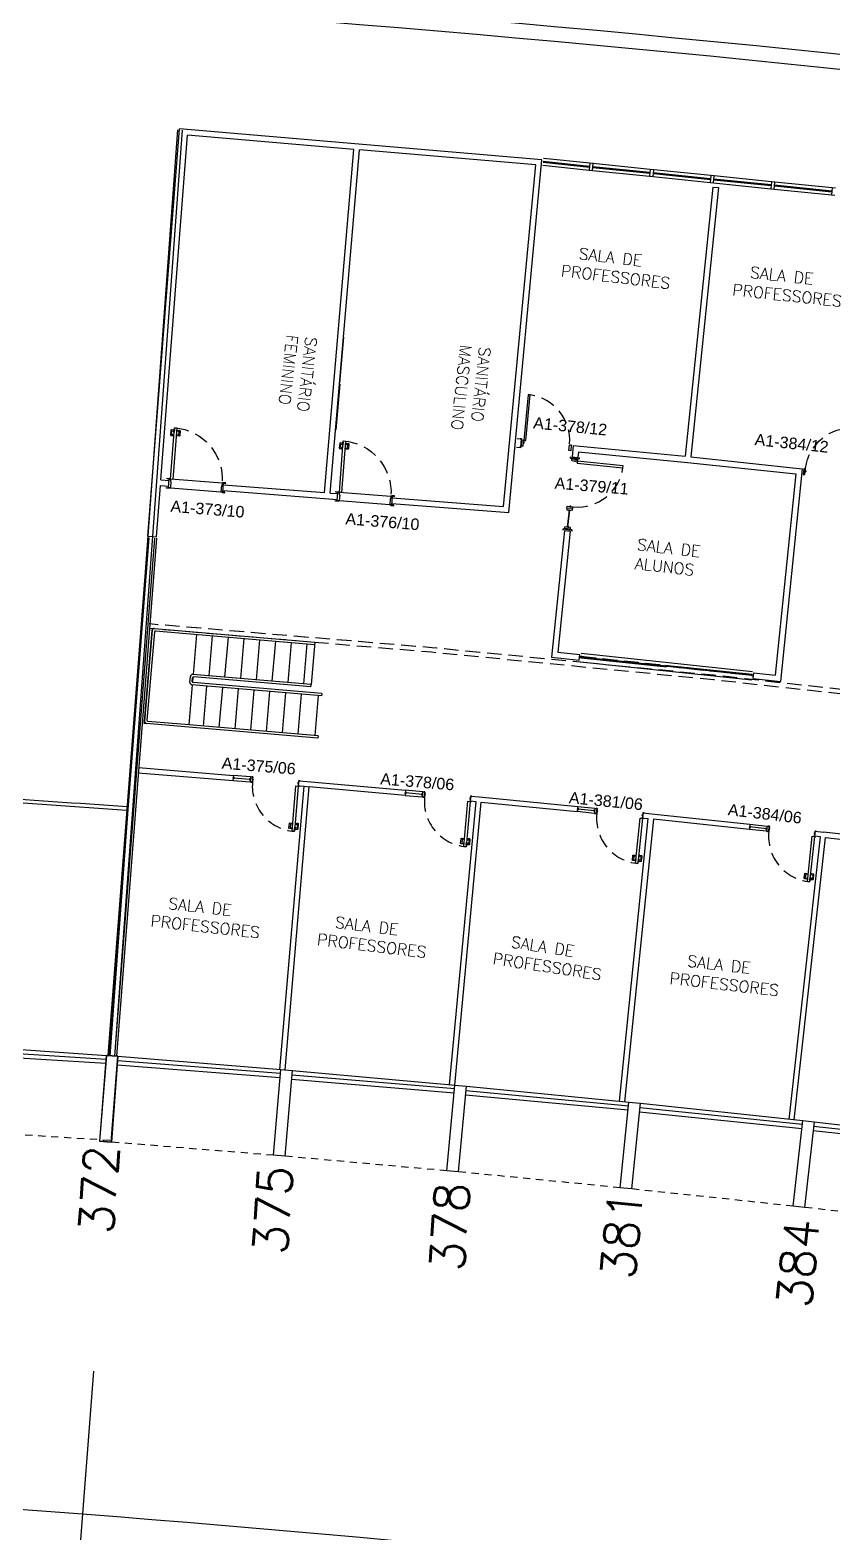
# Model space of a CAD drawing. Header units: millimetres. Extents: x 2757 to 3055, y 1102 to 1216.
# Drawn here: x 2936.99 to 2950.97, y 1124.99 to 1151.17 of the extents above; entities that cross this region are included whole.
import ezdxf

# ---------------------------------------------------------------- set-up
doc = ezdxf.new("R2010")
doc.units = ezdxf.units.MM
doc.linetypes.add('HIDDEN', pattern=[0.375, 0.25, -0.125])
doc.linetypes.add('HIDDEN2', pattern=[0.1875, 0.125, -0.0625])
for name, color, linetype in [('AR-ALV', 2, 'Continuous'), ('AR-ALV-BXA', 2, 'Continuous'), ('AR-ALV-VT1', 2, 'Continuous'), ('AR-COR-VT2', 2, 'Continuous'), ('AR-DIV', 2, 'Continuous'), ('AR-DIV-SAN', 2, 'Continuous'), ('AR-DIV-VT1', 1, 'Continuous'), ('AR-DIVISORIA', 2, 'Continuous'), ('AR-ESQ', 2, 'Continuous'), ('AR-EST-PIL', 3, 'Continuous'), ('AR-PIS', 1, 'Continuous'), ('AR-PIS-DSN', 1, 'Continuous'), ('AR-POR', 1, 'Continuous'), ('AR-PRJ', 1, 'HIDDEN'), ('AR-PRJ-EDF', 1, 'HIDDEN'), ('AR-SMB', 21, 'Continuous'), ('AREA', 2, 'Continuous'), ('BL-ESQ-02', 62, 'Continuous'), ('BL-ESQ-PRJ', 1, 'HIDDEN'), ('BL-POR-01', 2, 'Continuous'), ('BL-POR-02', 1, 'Continuous'), ('BL-POR-PRJ', 1, 'HIDDEN'), ('DT-ESQ-01', 71, 'Continuous'), ('DT-ESQ-VT1', 1, 'Continuous'), ('ESQ', 1, 'Continuous'), ('ESTR', 3, 'Continuous'), ('NOPILAR1', 2, 'Continuous'), ('PROJ', 1, 'HIDDEN2'), ('TEXTO', 2, 'Continuous'), ('USO1', 2, 'Continuous')]:
    doc.layers.add(name, color=color, linetype=linetype)
doc.styles.add('1', font='romans.shx')
doc.styles.add('NOPILAR', font='simplex.shx', dxfattribs={"height": 0.6})
doc.styles.get("Standard").update_dxf_attribs({"font": 'arial.ttf'})
doc.styles.add('UNB-100-1', font='simplex.shx', dxfattribs={"height": 0.2})
doc.dimstyles.new('1-600', dxfattribs={"dimtxt": 1.1, "dimasz": 2.5, "dimexe": 2, "dimexo": 4, "dimgap": 0.2, "dimtad": 1, "dimdec": 0, "dimzin": 4, "dimdsep": 46, "dimlunit": 6, "dimtxsty": '1', "dimblk1": 'NONE', "dimblk2": 'NONE', "dimsah": 1, "dimcen": 0, "dimclrd": 2, "dimclre": 2, "dimclrt": 2, "dimadec": 0, "dimazin": 0, "dimtfac": 1, "dimtdec": 0, "dimtmove": 2, "dimatfit": 3, "dimldrblk": 'NONE', "dimfxl": 1, "dimtolj": 1, "dimtzin": 0, "dimarcsym": 0})

# ---------------------------------------------------------------- blocks, each defined once
blk = doc.blocks.new('*D102')
at = {"layer": 'DEFPOINTS', "color": 0, "transparency": 16777216}
for p in [(2938.517, 1133.295), (2938.402, 1131.799), (2835.434, 1126.262), (2904.142, 1126.277), (2835.751, 1124.796)]:
    blk.add_point(p, dxfattribs=at)
at = {"layer": 'USO1', "color": 2, "lineweight": -2, "transparency": 16777216}
for p, q in [((2938.096, 1127.811), (2937.751, 1123.324)), ((2836.596, 1120.886), (2837.547, 1116.489))]:
    blk.add_line(p, q, dxfattribs=at)
blk.add_arc((2911.098, 776.161), 350.185, 85.60976, 102.19512, dxfattribs=at)
at = {"layer": 'USO1', "color": 2, "transparency": 16777216, "insert": (2887.214, 1126.282), "char_height": 1.1, "attachment_point": 5, "rotation": 3.9024, "style": '1'}
blk.add_mtext('\\A1;Geociências', dxfattribs=at)
blk = doc.blocks.new('_NONE')
at = {"color": 0, "linetype": 'ByBlock'}
blk.add_circle((0, 0), 0.25, dxfattribs=at)
blk = doc.blocks.new('pm01-p')
at = {"layer": 'BL-ESQ-02', "color": 2}
for p, q in [((0.01, 0.025), (0.01, 0.125)), ((0.04, 0.125), (0.01, 0.125)), ((0.04, 0.025), (0.01, 0.025)), ((0.04, 0.025), (0.04, 0.125))]:
    blk.add_line(p, q, dxfattribs=at)
for points in [[(0.041, 0.926), (0.041, 0.126), (0.076, 0.126), (0.076, 0.926)], [(0.04, 0.075), (0.04, 0.09), (0.05, 0.09), (0.05, 0.075)], [(0.842, 0.075), (0.842, 0.09), (0.832, 0.09), (0.832, 0.075)], [(0.872, 0.025), (0.842, 0.025), (0.842, 0.125), (0.872, 0.125)]]:
    blk.add_lwpolyline(points, close=True, dxfattribs=at)
at = {"layer": 'BL-ESQ-02', "color": 1}
for points in [[(0, 0.023), (0, 0), (-0.023, 0), (-0.023, 0), (0, 0), (0, 0.023)], [(0, 0.128), (0, 0.15), (-0.023, 0.15), (-0.023, 0.151), (0, 0.151), (0, 0.128)]]:
    blk.add_lwpolyline(points, close=True, dxfattribs=at)
at = {"layer": 'BL-ESQ-02', "color": 2}
blk.add_lwpolyline([(0.01, 0.115), (0, 0.115), (0, 0.035), (0.01, 0.035)], dxfattribs=at)
at = {"layer": 'BL-ESQ-PRJ', "color": 1}
blk.add_arc((0.041, 0.126), 0.801, 1.0013, 87.4949, dxfattribs=at)
at = {"layer": 'DT-ESQ-VT1'}
for points in [[(0.04, 0.125), (0.04, 0.1), (0.041, 0.1), (0.041, 0.125)], [(0.041, 0.126), (0.066, 0.126), (0.066, 0.125), (0.041, 0.125)]]:
    blk.add_lwpolyline(points, close=True, dxfattribs=at)
blk = doc.blocks.new('ev01-p')
at = {"layer": 'AR-ALV-BXA', "color": 2}
for p, q in [((0, 0.075), (3, 0.075)), ((0, -0.075), (3, -0.075))]:
    blk.add_line(p, q, dxfattribs=at)
at = {"layer": 'BL-ESQ-02'}
for p, q in [((0, 0.021), (0.015, 0.021)), ((3, -0.006), (3, 0.007))]:
    blk.add_line(p, q, dxfattribs=at)
at = {"layer": 'BL-ESQ-02', "color": 2}
for p, q in [((0, 0.007), (0, 0.021)), ((0, 0.007), (0.015, 0.007)), ((0, -0.006), (0, 0.007)), ((0, 0.007), (0.015, 0.007)), ((0, -0.006), (0, 0.007)), ((0.015, 0.007), (0, 0.007)), ((0.014, 0.02), (0.001, 0.02)), ((0.001, 0.02), (0.001, 0.008)), ((0.001, 0.008), (0.014, 0.008)), ((0.014, 0.006), (0.001, 0.006)), ((0.001, 0.006), (0.001, -0.005)), ((0.014, 0.019), (0.014, 0.02)), ((0.015, 0.019), (0.014, 0.019)), ((0.014, 0.008), (0.014, 0.009)), ((0.014, 0.009), (0.015, 0.009)), ((0.014, 0.005), (0.014, 0.006)), ((0.015, 0.005), (0.014, 0.005)), ((0.015, 0.021), (0.015, 0.019)), ((0.015, 0.009), (0.015, 0.007)), ((0.015, 0.007), (0.015, 0.005)), ((3, 0.021), (2.985, 0.021)), ((2.985, 0.021), (2.985, 0.019)), ((2.985, 0.019), (2.986, 0.019)), ((2.986, 0.009), (2.985, 0.009)), ((2.985, 0.009), (2.985, 0.007)), ((3, 0.007), (2.985, 0.007)), ((2.985, 0.007), (3, 0.007)), ((2.986, 0.019), (2.986, 0.02)), ((2.986, 0.02), (2.999, 0.02)), ((2.986, 0.008), (2.986, 0.009)), ((2.999, 0.008), (2.986, 0.008)), ((2.999, 0.02), (2.999, 0.008)), ((3, 0.007), (3, 0.021)), ((0.015, -0.006), (0, -0.006)), ((0.001, -0.005), (0.014, -0.005)), ((0.014, -0.005), (0.014, -0.004)), ((0.014, -0.004), (0.015, -0.004)), ((0.015, -0.004), (0.015, -0.006))]:
    blk.add_line(p, q, dxfattribs=at)
at = {"layer": 'BL-ESQ-02', "color": 1}
for points in [[(1.5, 0.004), (0.005, 0.004), (0.005, -0.004), (1.5, -0.004)], [(1.47, 0.01), (2.995, 0.01), (2.995, 0.018), (1.47, 0.018)]]:
    blk.add_lwpolyline(points, dxfattribs=at)
at = {"layer": 'BL-ESQ-02', "color": 2}
blk.add_lwpolyline([(0.005, -0.164), (0.005, -0.172)], dxfattribs=at)
at = {"layer": 'BL-ESQ-PRJ', "color": 1}
for p, q in [((0, 0.021), (2.985, 0.021)), ((0.015, 0.019), (2.985, 0.019)), ((0.015, 0.009), (2.985, 0.009)), ((0.015, 0.007), (2.985, 0.007))]:
    blk.add_line(p, q, dxfattribs=at)
at = {"layer": 'DT-ESQ-01', "color": 1}
for p, q in [((1.47, 0.018), (1.47, 0.01)), ((1.5, 0.004), (1.5, -0.004))]:
    blk.add_line(p, q, dxfattribs=at)
blk = doc.blocks.new('em01-p')
at = {"layer": 'BL-ESQ-02', "color": 2}
for p, q in [((0.33, 0.003), (0.03, 0.003)), ((0.33, 0.05), (0.33, -0.05)), ((0.36, 0.05), (0.33, 0.05)), ((0.36, 0.05), (0.36, -0.05)), ((0.33, -0.003), (0.03, -0.003)), ((0.36, -0.05), (0.33, -0.05))]:
    blk.add_line(p, q, dxfattribs=at)
for points in [[(0.03, 0.05), (0, 0.05), (0, -0.05), (0.03, -0.05)], [(0.03, 0.003), (0.03, 0.018), (0.04, 0.018), (0.04, 0.003)], [(0.33, 0.003), (0.33, 0.018), (0.32, 0.018), (0.32, 0.003)], [(0.03, -0.003), (0.03, -0.018), (0.04, -0.018), (0.04, -0.003)], [(0.33, -0.003), (0.33, -0.018), (0.32, -0.018), (0.32, -0.003)]]:
    blk.add_lwpolyline(points, close=True, dxfattribs=at)
blk.add_lwpolyline([(0.36, -0.04), (0.37, -0.04), (0.37, 0.04), (0.36, 0.04)], dxfattribs=at)
at = {"layer": 'BL-ESQ-02', "color": 1}
for points in [[(0.37, 0.052), (0.37, 0.075), (0.392, 0.075), (0.392, 0.075), (0.369, 0.075), (0.369, 0.052)], [(0.37, -0.053), (0.37, -0.075), (0.392, -0.075), (0.392, -0.076), (0.369, -0.076), (0.369, -0.053)]]:
    blk.add_lwpolyline(points, close=True, dxfattribs=at)
blk = doc.blocks.new('conj pm01-p')
at = {"rotation": 180}
for name, p in [('em01-p', (-0.872, 0)), ('pm01-p', (0, 0.075))]:
    blk.add_blockref(name, p, dxfattribs=at)
blk = doc.blocks.new('pm03-p')
at = {"layer": 'BL-POR-01', "color": 2}
for points in [[(-0.067, 1.05), (-0.067, 0.15), (-0.027, 0.15), (-0.027, 1.05)], [(-0.928, 0.15), (-0.928, 0.109), (-0.918, 0.109), (-0.918, 0), (-0.953, 0), (-0.953, 0.15)], [(-0.026, 0.15), (-0.026, 0.109), (-0.036, 0.109), (-0.036, 0), (-0.001, 0), (-0.001, 0.15)]]:
    blk.add_lwpolyline(points, close=True, dxfattribs=at)
at = {"layer": 'BL-POR-02', "color": 1}
for points in [[(-0.074, 1.009), (-0.118, 1.009, 0.414214), (-0.127, 1), (-0.127, 0.92, 0.414214), (-0.118, 0.911), (-0.089, 0.911), (-0.089, 0.929), (-0.109, 0.929), (-0.109, 0.991), (-0.074, 0.991)], [(-0.02, 1.009), (0.024, 1.009, -0.414214), (0.033, 1), (0.033, 0.92, -0.414214), (0.024, 0.911), (-0.005, 0.911), (-0.005, 0.929), (0.015, 0.929), (0.015, 0.991), (-0.02, 0.991)]]:
    blk.add_lwpolyline(points, format="xyb", dxfattribs=at)
for points in [[(-0.067, 1.026), (-0.067, 0.974), (-0.074, 0.974), (-0.074, 1.026)], [(-0.027, 1.026), (-0.027, 0.974), (-0.02, 0.974), (-0.02, 1.026)]]:
    blk.add_lwpolyline(points, close=True, dxfattribs=at)
at = {"layer": 'BL-POR-02', "color": 2}
for points in [[(-0.988, 0.161), (-0.938, 0.161), (-0.938, 0.151), (-0.988, 0.151)], [(0.034, 0.161), (-0.016, 0.161), (-0.016, 0.151), (0.034, 0.151)], [(-0.988, -0.001), (-0.938, -0.001), (-0.938, -0.011), (-0.988, -0.011)], [(0.034, -0.001), (-0.016, -0.001), (-0.016, -0.011), (0.034, -0.011)]]:
    blk.add_lwpolyline(points, close=True, dxfattribs=at)
at = {"layer": 'BL-POR-PRJ', "color": 1}
blk.add_arc((-0.027, 0.15), 0.9, 90, 180, dxfattribs=at)
blk = doc.blocks.new('bl-escada 02-p')
blk.add_line((355.606, 100.557), (355.599, 100.557))
at = {"layer": 'AR-COR-VT2'}
for p, q in [((355.605, 100.576), (355.735, 102.151)), ((355.735, 102.151), (355.605, 100.576)), ((355.773, 102.128), (355.647, 100.593)), ((355.778, 102.187), (358.565, 101.957)), ((355.795, 102.146), (358.562, 101.917)), ((356.394, 101.254), (356.402, 101.353)), ((356.435, 101.27), (356.44, 101.33)), ((358.504, 101.22), (356.445, 101.39)), ((358.501, 101.18), (356.462, 101.348)), ((358.687, 101.024), (356.43, 101.21)), ((358.69, 101.064), (356.453, 101.249)), ((358.501, 101.18), (358.504, 101.22)), ((358.69, 101.064), (358.687, 101.024)), ((356.379, 100.472), (355.642, 100.533)), ((356.382, 100.512), (355.665, 100.571))]:
    blk.add_line(p, q, dxfattribs=at)
for centre, radius, start, end in [((355.775, 102.148), 0.04, 85.2746, 175.2746), ((355.793, 102.126), 0.02, 85.2746, 175.2746), ((356.442, 101.35), 0.04, 85.2746, 175.2746), ((356.46, 101.328), 0.02, 85.2746, 175.2746), ((356.433, 101.25), 0.04, 175.2746, 265.2746), ((356.455, 101.269), 0.02, 175.2746, 265.2746), ((355.645, 100.573), 0.04, 175.2746, 265.2745), ((355.666, 100.591), 0.02, 175.2746, 265.2745)]:
    blk.add_arc(centre, radius, start, end, dxfattribs=at)
at = {"layer": 'AR-PIS-DSN', "ltscale": 0.2}
for p, q in [((355.735, 102.151), (355.738, 102.191)), ((355.738, 102.191), (355.778, 102.187)), ((356.455, 101.389), (356.513, 102.087)), ((356.73, 101.366), (356.787, 102.064)), ((357.004, 101.344), (357.062, 102.041)), ((357.279, 101.321), (357.337, 102.018)), ((357.554, 101.298), (357.611, 101.996)), ((357.828, 101.275), (357.886, 101.973)), ((358.103, 101.253), (358.161, 101.95)), ((358.378, 101.23), (358.435, 101.928)), ((358.565, 101.957), (358.504, 101.22)), ((356.444, 101.252), (356.451, 101.346)), ((356.382, 100.512), (356.44, 101.21)), ((356.633, 100.491), (356.69, 101.189)), ((356.907, 100.469), (356.965, 101.166)), ((357.182, 100.446), (357.24, 101.143)), ((357.457, 100.423), (357.514, 101.121)), ((357.731, 100.4), (357.789, 101.098)), ((358.006, 100.378), (358.064, 101.075)), ((358.281, 100.355), (358.338, 101.053)), ((358.342, 101.093), (358.342, 101.093)), ((358.576, 100.331), (358.633, 101.028)), ((355.602, 100.536), (355.605, 100.576)), ((355.642, 100.533), (355.602, 100.536))]:
    blk.add_line(p, q, dxfattribs=at)
at = {"layer": 'AR-PIS-DSN', "color": 2, "ltscale": 0.2}
for p, q in [((358.626, 100.286), (356.379, 100.472)), ((358.63, 100.326), (356.382, 100.512)), ((358.63, 100.326), (358.626, 100.286))]:
    blk.add_line(p, q, dxfattribs=at)
at = {"layer": 'AR-SMB', "ltscale": 0.2}
for p, q in [((356.694, 101.229), (356.694, 101.229)), ((356.968, 101.206), (356.968, 101.206)), ((357.243, 101.183), (357.243, 101.183)), ((357.518, 101.161), (357.518, 101.161)), ((357.792, 101.138), (357.792, 101.138)), ((358.067, 101.115), (358.067, 101.115))]:
    blk.add_line(p, q, dxfattribs=at)
blk = doc.blocks.new('pm80-dry-p')
at = {"layer": 'BL-POR-01'}
blk.add_lwpolyline([(0.044, 0.84), (0.044, 0.05), (0.004, 0.05), (0.004, 0.84)], close=True, dxfattribs=at)
at = {"layer": 'BL-POR-02'}
for p, q in [((0, 0.047), (-0.018, 0.047)), ((-0.018, 0.047), (-0.018, 0.046)), ((-0.018, 0.046), (0, 0.046)), ((0.001, 0.045), (0.001, 0)), ((0.002, 0), (0.002, 0.045)), ((0.803, 0), (0.803, 0.045)), ((0.804, 0.045), (0.804, 0)), ((0.805, 0.047), (0.823, 0.047)), ((0.823, 0.046), (0.805, 0.046)), ((0.823, 0.047), (0.823, 0.046)), ((-0.018, -0.046), (-0.018, -0.047)), ((0, -0.046), (-0.018, -0.046)), ((-0.018, -0.047), (0, -0.047)), ((0.001, -0.005), (0.001, -0.045)), ((0.002, -0.045), (0.002, -0.005)), ((0.003, -0.001), (0.016, -0.001)), ((0.003, -0.002), (0.016, -0.002)), ((0.003, -0.004), (0.016, -0.004)), ((0.802, -0.001), (0.789, -0.001)), ((0.802, -0.002), (0.789, -0.002)), ((0.802, -0.004), (0.789, -0.004)), ((0.803, -0.045), (0.803, -0.005)), ((0.804, -0.005), (0.804, -0.045)), ((0.805, -0.046), (0.823, -0.046)), ((0.823, -0.047), (0.805, -0.047)), ((0.823, -0.046), (0.823, -0.047))]:
    blk.add_line(p, q, dxfattribs=at)
for points in [[(-0.003, 0.799), (-0.047, 0.799, 0.414214), (-0.056, 0.79), (-0.056, 0.71, 0.414214), (-0.047, 0.701), (-0.018, 0.701), (-0.018, 0.719), (-0.038, 0.719), (-0.038, 0.781), (-0.003, 0.781)], [(0.051, 0.799), (0.095, 0.799, -0.414214), (0.104, 0.79), (0.104, 0.71, -0.414214), (0.095, 0.701), (0.066, 0.701), (0.066, 0.719), (0.086, 0.719), (0.086, 0.781), (0.051, 0.781)]]:
    blk.add_lwpolyline(points, format="xyb", dxfattribs=at)
for points in [[(0.004, 0.816), (0.004, 0.764), (-0.003, 0.764), (-0.003, 0.816)], [(0.044, 0.816), (0.044, 0.764), (0.051, 0.764), (0.051, 0.816)]]:
    blk.add_lwpolyline(points, close=True, dxfattribs=at)
for centre, radius, start, end in [((0, 0.045), 0.00225, 0, 90), ((0, 0.045), 0.00075, 0, 90), ((0.805, 0.045), 0.00225, 90, 180), ((0.805, 0.045), 0.00075, 90, 180), ((0, -0.045), 0.00225, 270, 0), ((0, -0.045), 0.00075, 270, 0), ((0.003, 0), 0.00225, 180, 270), ((0.003, -0.005), 0.00225, 90, 180), ((0.003, 0), 0.00075, 180, 270), ((0.003, -0.005), 0.00075, 90, 180), ((0.016, -0.002), 0.0015, 270, 90), ((0.789, -0.002), 0.0015, 90, 270), ((0.802, 0), 0.00075, 270, 0), ((0.802, 0), 0.00225, 270, 0), ((0.802, -0.005), 0.00225, 0, 90), ((0.802, -0.005), 0.00075, 0, 90), ((0.805, -0.045), 0.00225, 180, 270), ((0.805, -0.045), 0.00075, 180, 270)]:
    blk.add_arc(centre, radius, start, end, dxfattribs=at)
at = {"layer": 'BL-POR-PRJ'}
blk.add_arc((0.012, 0.05), 0.79, 359.9833, 90.5939, dxfattribs=at)
blk = doc.blocks.new('porta-visor')
at = {"layer": 'AR-DIV'}
for p, q in [((0, -0.045), (0, 0.045)), ((0.843, 0.045), (0.805, 0.045)), ((0.805, -0.045), (0.805, 0.045)), ((0.843, -0.045), (0.805, -0.045))]:
    blk.add_line(p, q, dxfattribs=at)
for points in [[(0.843, 0.045), (0.843, -0.045)], [(1.143, 0.045), (1.143, -0.045)]]:
    blk.add_lwpolyline(points, dxfattribs=at)
at = {"layer": 'DT-ESQ-VT1'}
for points in [[(0.864, -0.004), (0.864, -0.005), (0.843, -0.005), (0.843, 0.003), (0.843, 0.005), (0.864, 0.005), (0.864, 0.004), (0.844, 0.004), (0.844, 0.003), (0.844, -0.003), (0.844, -0.004)], [(1.122, -0.004), (1.122, -0.005), (1.143, -0.005), (1.143, 0.003), (1.143, 0.005), (1.122, 0.005), (1.122, 0.004), (1.142, 0.004), (1.142, 0.003), (1.142, -0.003), (1.142, -0.004)]]:
    blk.add_lwpolyline(points, close=True, dxfattribs=at)
for points in [[(0.844, 0.003), (0.844, -0.003)], [(1.142, 0.003), (1.142, -0.003)]]:
    blk.add_lwpolyline(points, dxfattribs=at)
at = {"layer": 'DT-ESQ-VT1', "color": 2}
blk.add_lwpolyline([(0.846, -0.003), (1.14, -0.003), (1.14, 0.003), (0.846, 0.003)], close=True, dxfattribs=at)
at = {"xscale": -1, "rotation": 180.0000000026153}
blk.add_blockref('pm80-dry-p', (0, 0), dxfattribs=at)
blk = doc.blocks.new('PILAR-SLC')
blk.add_lwpolyline([(0.197, -72.501), (0.197, -74.001), (-0.003, -74.001), (-0.003, -72.501)], close=True)
blk = doc.blocks.new('*D109')
at = {"layer": 'DEFPOINTS', "color": 0, "transparency": 16777216}
for p in [(2938.518, 1133.295), (2938.403, 1131.799), (3016.316, 1118.531), (2988.99, 1117.563), (3015.875, 1117.097)]:
    blk.add_point(p, dxfattribs=at)
at = {"layer": 'USO1', "color": 2, "lineweight": -2, "transparency": 16777216}
for p, q in [((2938.096, 1127.811), (2937.751, 1123.324)), ((3014.7, 1113.273), (3013.378, 1108.972))]:
    blk.add_line(p, q, dxfattribs=at)
blk.add_arc((2910.992, 775.895), 350.458, 72.913, 85.59592, dxfattribs=at)
at = {"layer": 'USO1', "color": 2, "transparency": 16777216, "insert": (2976.474, 1120.945), "char_height": 1.1, "attachment_point": 5, "rotation": 349.2545, "style": '1'}
blk.add_mtext('\\A1;Matemática', dxfattribs=at)

msp = doc.modelspace()

# ---------------------------------------------------------------- linework, layer by layer
at = {"layer": 'AR-ALV'}
for p, q in [((2939.042, 1142.354), (2939.591, 1149.451)), ((2939.269, 1143.334), (2939.732, 1149.338)), ((2945.903, 1148.912), (2939.591, 1149.451)), ((2942.625, 1149.092), (2939.732, 1149.338)), ((2942.114, 1143.113), (2942.625, 1149.092)), ((2942.215, 1143.105), (2942.724, 1149.083)), ((2945.794, 1148.821), (2942.724, 1149.083)), ((2945.235, 1142.873), (2945.794, 1148.821)), ((2945.325, 1142.766), (2945.903, 1148.912)), ((2948.875, 1148.435), (2948.395, 1143.745)), ((2948.974, 1148.425), (2948.495, 1143.734)), ((2948.875, 1148.435), (2948.974, 1148.425)), ((2949.007, 1148.497), (2949.007, 1148.497)), ((2945.472, 1144.057), (2945.546, 1144.049)), ((2945.532, 1143.9), (2945.546, 1144.049)), ((2945.458, 1143.907), (2945.532, 1143.9)), ((2946.447, 1143.936), (2946.427, 1143.737)), ((2946.427, 1143.737), (2946.526, 1143.727)), ((2946.447, 1143.936), (2948.395, 1143.745)), ((2946.537, 1143.826), (2946.526, 1143.727)), ((2946.537, 1143.826), (2948.435, 1143.64)), ((2948.495, 1143.734), (2950.434, 1143.528)), ((2948.435, 1143.64), (2950.324, 1143.439)), ((2950.434, 1143.528), (2950.055, 1139.822)), ((2939.192, 1142.342), (2939.261, 1143.234)), ((2939.261, 1143.234), (2939.402, 1143.224)), ((2939.269, 1143.334), (2939.41, 1143.323)), ((2939.4, 1143.199), (2939.411, 1143.348)), ((2940.349, 1143.125), (2940.361, 1143.275)), ((2940.359, 1143.25), (2942.114, 1143.113)), ((2950.324, 1143.439), (2949.965, 1139.932)), ((2940.351, 1143.15), (2942.34, 1142.995)), ((2942.215, 1143.105), (2942.348, 1143.095)), ((2942.338, 1142.97), (2942.349, 1143.12)), ((2943.287, 1142.897), (2943.299, 1143.047)), ((2943.297, 1143.022), (2945.235, 1142.873)), ((2943.289, 1142.922), (2945.325, 1142.766)), ((2946.295, 1142.452), (2946.07, 1140.247)), ((2946.395, 1142.442), (2946.18, 1140.335)), ((2946.295, 1142.452), (2946.395, 1142.442)), ((2939.042, 1142.354), (2939.192, 1142.342)), ((2946.18, 1140.335), (2946.56, 1140.295)), ((2946.07, 1140.247), (2946.549, 1140.195)), ((2946.549, 1140.195), (2946.56, 1140.295)), ((2949.582, 1139.873), (2949.593, 1139.972)), ((2949.582, 1139.873), (2950.055, 1139.822)), ((2949.593, 1139.972), (2949.965, 1139.932))]:
    msp.add_line(p, q, dxfattribs=at)
at = {"layer": 'AR-ALV-VT1'}
for p, q in [((2939.041, 1142.329), (2938.344, 1133.308)), ((2939.19, 1142.317), (2938.493, 1133.297))]:
    msp.add_line(p, q, dxfattribs=at)
for points in [[(3021.612, 1136.339, 0.05916), (2935.976, 1152.005), (2927.053, 1152.488), (2920.658, 1152.701)], [(3021.406, 1136.119, 0.058865), (2935.936, 1151.757), (2927.044, 1152.238)]]:
    msp.add_lwpolyline(points, format="xyb", dxfattribs=at)
at = {"layer": 'AR-DIV'}
for p, q in [((2938.368, 1133.306), (2939.065, 1142.327)), ((2938.468, 1133.298), (2939.165, 1142.319)), ((2938.874, 1138.232), (2940.524, 1138.097)), ((2938.881, 1138.322), (2940.531, 1138.187)), ((2941.34, 1133.065), (2941.762, 1137.997)), ((2941.429, 1133.057), (2941.851, 1137.989)), ((2941.662, 1138.005), (2941.762, 1137.997)), ((2941.67, 1138.094), (2941.814, 1138.082)), ((2941.762, 1137.997), (2941.851, 1137.989)), ((2941.814, 1138.082), (2943.527, 1137.929)), ((2943.519, 1137.839), (2941.851, 1137.989)), ((2943.858, 1137.809), (2943.818, 1137.812)), ((2943.826, 1137.902), (2943.866, 1137.898)), ((2944.294, 1132.8), (2944.757, 1137.728)), ((2944.383, 1132.791), (2944.846, 1137.72)), ((2944.757, 1137.728), (2944.657, 1137.737)), ((2944.657, 1137.737), (2944.657, 1137.737)), ((2944.665, 1137.827), (2944.81, 1137.814)), ((2944.81, 1137.814), (2946.527, 1137.645)), ((2944.846, 1137.72), (2946.518, 1137.556)), ((2946.816, 1137.526), (2946.854, 1137.523)), ((2946.825, 1137.616), (2946.862, 1137.612)), ((2947.251, 1132.51), (2947.754, 1137.434)), ((2947.655, 1137.444), (2947.664, 1137.534)), ((2947.655, 1137.444), (2947.754, 1137.434)), ((2947.664, 1137.534), (2947.808, 1137.519)), ((2947.808, 1137.519), (2949.524, 1137.337)), ((2949.822, 1137.305), (2949.859, 1137.301)), ((2950.66, 1137.216), (2950.804, 1137.201)), ((2950.205, 1132.196), (2950.749, 1137.116)), ((2950.295, 1132.186), (2950.839, 1137.106)), ((2950.65, 1137.127), (2950.65, 1137.126)), ((2950.839, 1137.106), (2952.508, 1136.914))]:
    msp.add_line(p, q, dxfattribs=at)
for points in [[(2949.514, 1137.247), (2947.844, 1137.425), (2947.34, 1132.501)], [(2952.518, 1137.004), (2950.804, 1137.201)], [(2950.749, 1137.116), (2950.65, 1137.126)]]:
    msp.add_lwpolyline(points, dxfattribs=at)
at = {"layer": 'AR-DIV-SAN'}
for p, q in [((2942.383, 1145.022), (2942.451, 1145.819)), ((2942.381, 1145.002), (2942.313, 1144.205))]:
    msp.add_line(p, q, dxfattribs=at)
at = {"layer": 'AR-DIV-VT1'}
for p, q in [((2940.524, 1138.097), (2940.823, 1138.073)), ((2940.83, 1138.163), (2940.531, 1138.187)), ((2943.519, 1137.839), (2943.818, 1137.812)), ((2943.826, 1137.902), (2943.527, 1137.929)), ((2946.816, 1137.526), (2946.518, 1137.556)), ((2946.527, 1137.645), (2946.825, 1137.616)), ((2949.812, 1137.216), (2949.514, 1137.247)), ((2949.524, 1137.337), (2949.822, 1137.305))]:
    msp.add_line(p, q, dxfattribs=at)
at = {"layer": 'AR-DIVISORIA'}
for p, q in [((2938.388, 1133.304), (2939.562, 1149.432)), ((2938.468, 1133.299), (2939.642, 1149.426))]:
    msp.add_line(p, q, dxfattribs=at)
for centre, radius, start, end in [((2911.129, 752.334), 386.288, 85.91026, 86.67812), ((2911.128, 752.333), 386.229, 85.91032, 86.68948)]:
    msp.add_arc(centre, radius, start, end, dxfattribs=at)
at = {"layer": 'AR-ESQ', "color": 1}
for p, q in [((2945.919, 1148.814), (2946.723, 1148.73)), ((2946.735, 1148.849), (2945.93, 1148.935)), ((2946.722, 1148.73), (2947.777, 1148.623)), ((2947.789, 1148.742), (2946.735, 1148.85)), ((2948.84, 1148.635), (2947.848, 1148.736)), ((2947.836, 1148.617), (2948.828, 1148.515)), ((2948.888, 1148.509), (2949.885, 1148.407)), ((2949.898, 1148.527), (2948.9, 1148.629)), ((2950.953, 1148.419), (2949.957, 1148.521)), ((2949.945, 1148.401), (2950.941, 1148.3))]:
    msp.add_line(p, q, dxfattribs=at)
at = {"layer": 'AR-ESQ', "color": 2}
for p, q in [((2945.924, 1148.868), (2946.729, 1148.784)), ((2946.73, 1148.796), (2945.925, 1148.88)), ((2946.735, 1148.849), (2946.723, 1148.731)), ((2946.783, 1148.724), (2946.795, 1148.843)), ((2946.788, 1148.778), (2947.782, 1148.676)), ((2947.783, 1148.688), (2946.79, 1148.79)), ((2947.789, 1148.742), (2947.777, 1148.624)), ((2947.848, 1148.736), (2947.789, 1148.742)), ((2947.836, 1148.617), (2947.848, 1148.736)), ((2947.777, 1148.623), (2947.836, 1148.617)), ((2947.842, 1148.67), (2948.834, 1148.569)), ((2948.835, 1148.581), (2947.843, 1148.682)), ((2948.84, 1148.635), (2948.828, 1148.516)), ((2948.828, 1148.515), (2948.888, 1148.509)), ((2948.9, 1148.629), (2948.84, 1148.635)), ((2948.888, 1148.509), (2948.9, 1148.629)), ((2948.893, 1148.563), (2949.891, 1148.461)), ((2949.892, 1148.473), (2948.894, 1148.575)), ((2949.898, 1148.527), (2949.886, 1148.408)), ((2949.957, 1148.521), (2949.898, 1148.527)), ((2949.945, 1148.401), (2949.957, 1148.521)), ((2949.951, 1148.455), (2950.946, 1148.353)), ((2950.948, 1148.365), (2949.952, 1148.467)), ((2949.885, 1148.407), (2949.945, 1148.401)), ((2950.953, 1148.419), (2950.941, 1148.301)), ((2950.941, 1148.3), (2951.001, 1148.294)), ((2951.013, 1148.413), (2950.953, 1148.419))]:
    msp.add_line(p, q, dxfattribs=at)
at = {"layer": 'AR-ESQ'}
for p, q in [((2946.723, 1148.73), (2946.783, 1148.724)), ((2946.795, 1148.843), (2946.735, 1148.849))]:
    msp.add_line(p, q, dxfattribs=at)
at = {"layer": 'AR-EST-PIL'}
msp.add_lwpolyline([(2938.32, 1133.31), (2938.202, 1131.815), (2938.402, 1131.799), (2938.519, 1133.294), (2938.32, 1133.31)], dxfattribs=at)
at = {"layer": 'AR-PIS'}
for p, q in [((2939.435, 1143.196), (2940.314, 1143.128)), ((2940.335, 1143.277), (2939.436, 1143.346)), ((2943.252, 1142.9), (2942.373, 1142.968)), ((2942.374, 1143.118), (2943.274, 1143.049))]:
    msp.add_line(p, q, dxfattribs=at)
at = {"layer": 'AR-PRJ'}
for radius in [366.676, 366.755]:
    msp.add_arc((2910.744, 775.165), radius, 73.24459, 85.57029, dxfattribs=at)
at = {"layer": 'AR-PRJ-EDF', "linetype": 'HIDDEN'}
msp.add_arc((2910.748, 775.165), 366.755, 73.24459, 85.57151, dxfattribs=at)
at = {"layer": 'ESQ'}
for p, q in [((2935.48, 1133.504), (2938.321, 1133.31)), ((2935.471, 1133.354), (2938.311, 1133.172)), ((2935.475, 1133.429), (2938.316, 1133.247)), ((2938.521, 1133.295), (2941.359, 1133.065)), ((2938.509, 1133.145), (2941.347, 1132.927)), ((2938.515, 1133.22), (2941.353, 1133.002)), ((2941.554, 1133.048), (2944.39, 1132.794)), ((2941.541, 1132.898), (2944.377, 1132.656)), ((2941.548, 1132.973), (2944.384, 1132.731)), ((2944.586, 1132.775), (2947.42, 1132.497)), ((2944.572, 1132.626), (2947.405, 1132.36)), ((2944.579, 1132.701), (2947.413, 1132.434)), ((2947.615, 1132.477), (2950.446, 1132.175)), ((2947.599, 1132.328), (2950.43, 1132.038)), ((2947.607, 1132.402), (2950.439, 1132.112)), ((2950.622, 1132.004), (2953.451, 1131.69)), ((2950.63, 1132.079), (2953.46, 1131.764)), ((2950.639, 1132.153), (2953.468, 1131.827))]:
    msp.add_line(p, q, dxfattribs=at)
at = {"layer": 'PROJ'}
for p, q in [((2938.38, 1131.828), (2932.159, 1132.226)), ((2941.231, 1131.57), (2938.41, 1131.799)), ((2944.25, 1131.3), (2941.43, 1131.553)), ((2947.266, 1131.005), (2944.449, 1131.282)), ((2950.28, 1130.684), (2947.465, 1130.984)), ((2953.291, 1130.337), (2950.479, 1130.662))]:
    msp.add_line(p, q, dxfattribs=at)

# ---------------------------------------------------------------- block references
at = {"rotation": 359.8486935274649}
msp.add_blockref('bl-escada 02-p', (2583.113, 1039.497), dxfattribs=at)
at = {"layer": 'AR-DIV', "xscale": -1}
for p, rotation in [((2941.666, 1138.05), 355.3437831829534), ((2944.661, 1137.782), 354.8819894412997), ((2947.659, 1137.489), 354.3977844942905), ((2950.655, 1137.171), 353.9341552798036)]:
    msp.add_blockref('porta-visor', p, dxfattribs=dict(at, rotation=rotation))
at = {"layer": 'AR-ESQ', "rotation": 354.6342010121912}
msp.add_blockref('pm01-p', (2945.532, 1143.9), dxfattribs=at)
at = {"layer": 'AR-ESQ', "xscale": -1, "rotation": 353.6867167247373}
msp.add_blockref('pm01-p', (2951.314, 1143.309), dxfattribs=at)
at = {"layer": 'AR-ESQ', "color": 4, "rotation": 353.9237203498457}
msp.add_blockref('ev01-p', (2946.579, 1140.242), dxfattribs=at)
at = {"layer": 'AR-POR', "rotation": 84.16072397524935}
msp.add_blockref('conj pm01-p', (2946.474, 1143.707), dxfattribs=at)
at = {"layer": 'BL-POR-01', "xscale": -1}
for p, rotation in [((2939.399, 1143.199), 355.5758918944445), ((2942.337, 1142.97), 355.6075175104789)]:
    msp.add_blockref('pm03-p', p, dxfattribs=dict(at, rotation=rotation))
at = {"layer": 'ESTR'}
for p, rotation in [((2943.874, 1205.598), 355.6097560975607), ((2947.523, 1205.303), 355.1219512195125), ((2951.169, 1204.977), 354.634146341463), ((2954.813, 1204.62), 354.1463414634147), ((2958.453, 1204.232), 353.6585365853664)]:
    msp.add_blockref('PILAR-SLC', p, dxfattribs=dict(at, rotation=rotation))

# ---------------------------------------------------------------- texts
at = {"layer": 'AREA', "char_height": 0.2, "width": 2.46019, "attachment_point": 1, "style": 'UNB-100-1'}
for s, insert, rotation in [('SANITÁRIO FEMININO', (2941.987, 1145.814), 263.5402), ('SANITÁRIO MASCULINO', (2945.011, 1145.638), 263.8359)]:
    msp.add_mtext(s, dxfattribs=dict(at, insert=insert, rotation=rotation))
at = {"layer": 'AREA', "char_height": 0.2, "width": 1.35889, "attachment_point": 1}
for s, insert, rotation in [('A1-378/12', (2945.763, 1144.431), 354.3977), ('A1-384/12', (2949.62, 1144.141), 353.9237), ('A1-379/11', (2946.134, 1143.382), 355.3067), ('A1-373/10', (2939.446, 1142.979), 355.3067), ('A1-376/10', (2942.492, 1142.761), 355.3067), ('A1-375/06', (2940.338, 1138.505), 355.3067), ('A1-378/06', (2943.098, 1138.23), 355.3067), ('A1-381/06', (2946.384, 1137.903), 354.4927), ('A1-384/06', (2949.155, 1137.695), 353.2835)]:
    msp.add_mtext(s, dxfattribs=dict(at, insert=insert, rotation=rotation))
at = {"layer": 'NOPILAR1', "style": 'NOPILAR'}
for s, rotation, p in [('372', 86.2383, (2938.438, 1130.185)), ('375', 86.2383, (2941.467, 1129.83)), ('375', 86.2383, (2941.467, 1129.83)), ('378', 86.2383, (2944.546, 1129.538)), ('381', 84.4346, (2947.515, 1129.392)), ('384', 84.4346, (2950.585, 1128.894)), ('384', 84.4346, (2950.584, 1128.894))]:
    msp.add_text(s, height=0.6, rotation=rotation, dxfattribs=at).set_placement(p)
at = {"layer": 'TEXTO', "char_height": 0.2, "attachment_point": 1, "style": 'UNB-100-1'}
for s, insert, width, rotation in [('  SALA DE\\PPROFESSORES', (2946.286, 1147.412), 2.14541, 353.2701), ('  SALA DE\\PPROFESSORES', (2949.266, 1147.081), 2.14541, 353.9237), ('\\PSALA DE\\PALUNOS', (2947.61, 1142.643), 1.95981, 353.4813), ('  SALA DE\\PPROFESSORES', (2939.138, 1136.089), 2.14541, 353.7529), ('  SALA DE\\PPROFESSORES', (2942.044, 1135.764), 2.14541, 353.1406), ('  SALA DE\\PPROFESSORES', (2945.113, 1135.429), 2.14541, 351.4573), ('  SALA DE\\PPROFESSORES', (2948.175, 1135.087), 2.14541, 353.5272)]:
    msp.add_mtext(s, dxfattribs=dict(at, insert=insert, width=width, rotation=rotation))

# ---------------------------------------------------------------- dimensions: what is measured, and where the dimension line sits
at = {"layer": 'USO1'}
for base, line1, line2, text, picture, middle in [((2904.142, 1126.277), ((2835.751, 1124.796), (2835.434, 1126.262)), ((2938.517, 1133.295), (2938.402, 1131.799)), 'Geociências', '*D102', (2887.214, 1126.282)), ((2988.99, 1117.563), ((3015.875, 1117.097), (3016.316, 1118.531)), ((2938.518, 1133.295), (2938.403, 1131.799)), 'Matemática', '*D109', (2976.474, 1120.945))]:
    dim = msp.add_angular_dim_2l(base=base, line1=line1, line2=line2, text=text, dimstyle='1-600', override={"dimazin": 1}, dxfattribs=at)
    dim.commit()
    dim.dimension.update_dxf_attribs({"geometry": picture, "text_midpoint": middle})

doc.saveas('drawing.dxf')
